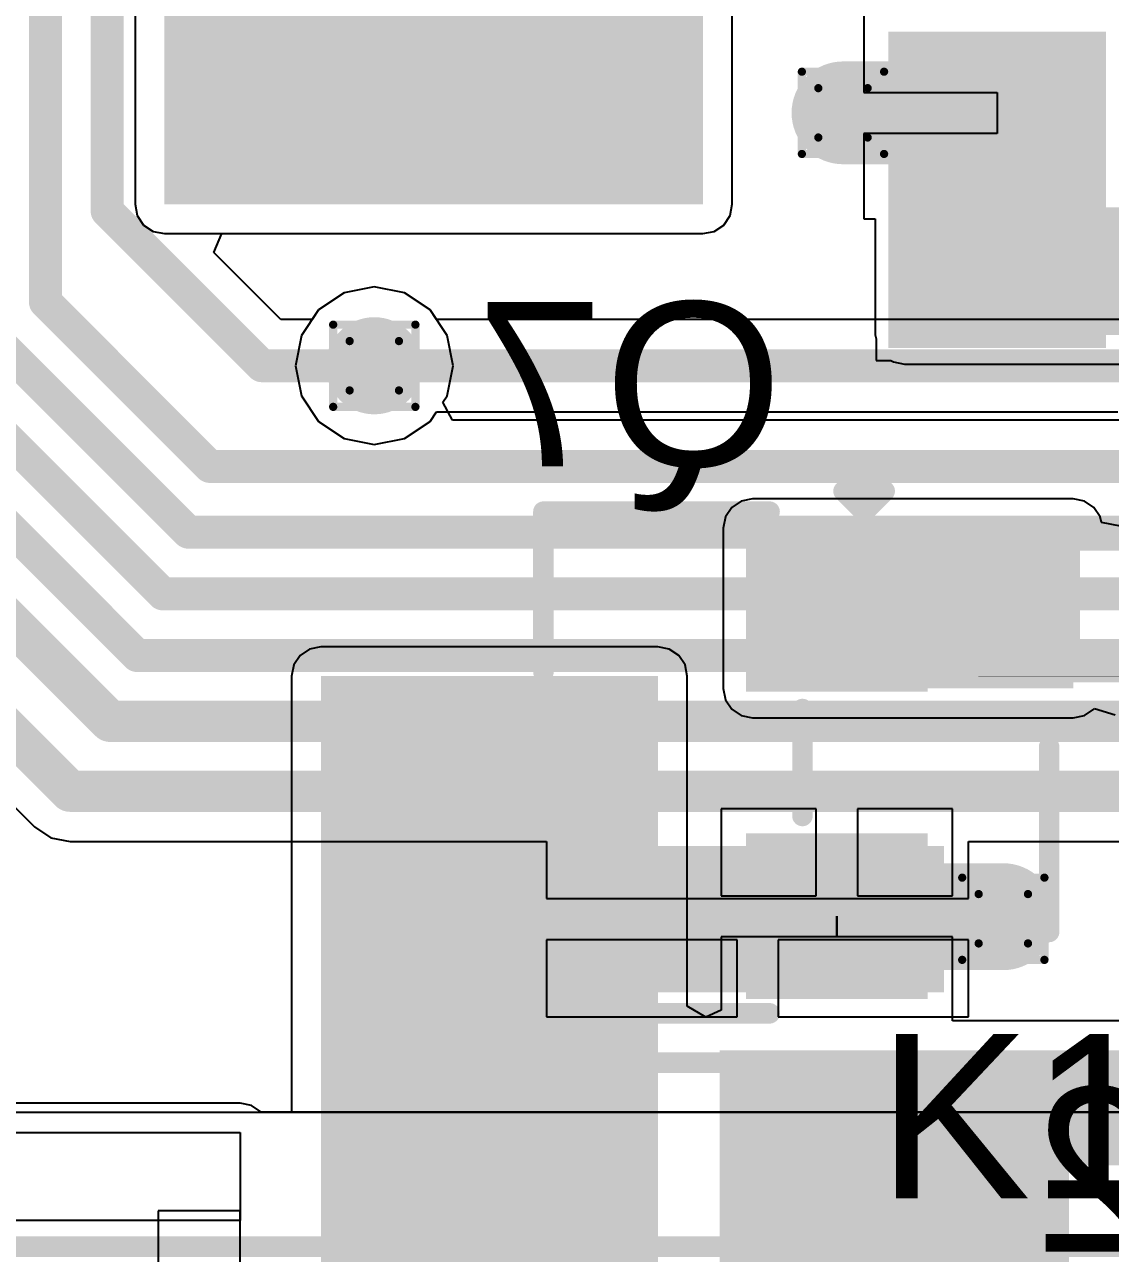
# Model space of a CAD drawing. Header units: inches. Extents: x -8 to 208, y -3 to 109.
# Drawn here: x 8.96 to 15.67, y 23.97 to 31.56 of the extents above; entities that cross this region are included whole.
import ezdxf

# ---------------------------------------------------------------- set-up
doc = ezdxf.new("R2010")
doc.units = ezdxf.units.IN
for name, color, linetype in [('BottomLayer', 5, 'Continuous'), ('BottomOverlay', 54, 'Continuous'), ('BottomPaste', 16, 'Continuous'), ('BottomSolder', 6, 'Continuous'), ('DrillDrawing', 1, 'Continuous'), ('KeepOutLayer', 6, 'Continuous'), ('MultiLayer', 9, 'Continuous'), ('TopLayer', 1, 'Continuous'), ('TopOverlay', 2, 'Continuous'), ('TopPaste', 8, 'Continuous'), ('TopSolder', 216, 'Continuous'), ('ViaHoleLayer', 16, 'Continuous')]:
    doc.layers.add(name, color=color, linetype=linetype)
doc.styles.add('Arial', font='', dxfattribs={"height": 0.2})
doc.styles.get('Arial').set_extended_font_data('Arial')

# ---------------------------------------------------------------- blocks, each defined once
blk = doc.blocks.new('XKNANO_113_9')
at = {"layer": 'KeepOutLayer'}
blk.add_hatch(color=6, dxfattribs=at).paths.add_polyline_path([(0.7119, 1.5949), (2.0835, 1.5949), (2.0835, 4.9223), (0.7119, 4.9223)])
at = {"layer": 'TopLayer'}
for points in [[(1.12, 7.31), (1.92, 7.31), (1.92, 6.17), (1.12, 6.17)], [(2.07, 7.31), (2.87, 7.31), (2.87, 6.17), (2.07, 6.17)], [(6.15, 6.31), (6.85, 6.31), (6.85, 4.21), (6.15, 4.21)]]:
    blk.add_hatch(color=1, dxfattribs=at).paths.add_polyline_path(points)
at = {"layer": 'TopPaste'}
for points in [[(1.12, 7.31), (1.92, 7.31), (1.92, 6.17), (1.12, 6.17)], [(2.07, 7.31), (2.87, 7.31), (2.87, 6.17), (2.07, 6.17)], [(6.15, 6.31), (6.85, 6.31), (6.85, 4.21), (6.15, 4.21)]]:
    blk.add_hatch(color=8, dxfattribs=at).paths.add_polyline_path(points)
at = {"layer": 'TopSolder'}
for points in [[(1.0184, 7.4116), (2.0216, 7.4116), (2.0216, 6.0684), (1.0184, 6.0684)], [(1.9684, 7.4116), (2.9716, 7.4116), (2.9716, 6.0684), (1.9684, 6.0684)], [(6.0484, 6.4116), (6.9516, 6.4116), (6.9516, 4.1084), (6.0484, 4.1084)]]:
    blk.add_hatch(color=216, dxfattribs=at).paths.add_polyline_path(points)
at = {"layer": 'TopOverlay'}
for points in [[(6.5786, 7.0612, 0.127, 0.127, 0), (5.4356, 7.0612, 0.127, 0.127, 0)], [(6.5786, 6.5532, 0.127, 0.127, 0), (6.5786, 7.0612, 0.127, 0.127, 0)]]:
    blk.add_lwpolyline(points, format="xyseb", dxfattribs=at)
for points in [[(5.4038, 7.0612, 0.0635, 0.0635, 1), (5.4673, 7.0612, 0.0635, 0.0635, 1)], [(6.5468, 7.0612, 0.0635, 0.0635, 1), (6.6104, 7.0612, 0.0635, 0.0635, 1)], [(6.5468, 7.0612, 0.0635, 0.0635, 1), (6.6104, 7.0612, 0.0635, 0.0635, 1)], [(6.5468, 6.5532, 0.0635, 0.0635, 1), (6.6104, 6.5532, 0.0635, 0.0635, 1)]]:
    blk.add_lwpolyline(points, format="xyseb", close=True, dxfattribs=at)
blk = doc.blocks.new('R___0402_B_29')
at = {"layer": 'BottomLayer'}
for points in [[(-0.2413, 0.3175), (-0.2413, -0.3175), (-0.6985, -0.3175), (-0.6985, 0.3175)], [(0.6985, 0.3175), (0.6985, -0.3175), (0.2413, -0.3175), (0.2413, 0.3175)]]:
    blk.add_hatch(color=5, dxfattribs=at).paths.add_polyline_path(points)
at = {"layer": 'BottomPaste'}
for points in [[(-0.2413, 0.3175), (-0.2413, -0.3175), (-0.6985, -0.3175), (-0.6985, 0.3175)], [(0.6985, 0.3175), (0.6985, -0.3175), (0.2413, -0.3175), (0.2413, 0.3175)]]:
    blk.add_hatch(color=16, dxfattribs=at).paths.add_polyline_path(points)
at = {"layer": 'BottomSolder'}
for points in [[(-0.1863, 0.3725), (-0.1863, -0.3725), (-0.7535, -0.3725), (-0.7535, 0.3725)], [(0.7535, 0.3725), (0.7535, -0.3725), (0.1863, -0.3725), (0.1863, 0.3725)]]:
    blk.add_hatch(color=6, dxfattribs=at).paths.add_polyline_path(points)
at = {"layer": 'BottomOverlay'}
for points in [[(-0.7874, 0.4064, 0.127, 0.127, 0), (-0.7874, -0.4064, 0.127, 0.127, 0)], [(0.7874, 0.4064, 0.127, 0.127, 0), (-0.7874, 0.4064, 0.127, 0.127, 0)], [(0.7874, 0.4064, 0.127, 0.127, 0), (0.7874, -0.4064, 0.127, 0.127, 0)], [(0.8128, 0.4318, 0.00323, 0.00323, 0), (-0.8128, 0.4318, 0.00323, 0.00323, 0)], [(0.7874, -0.4064, 0.127, 0.127, 0), (-0.7874, -0.4064, 0.127, 0.127, 0)]]:
    blk.add_lwpolyline(points, format="xyseb", dxfattribs=at)
for points in [[(-0.8191, 0.4064, 0.0635, 0.0635, 1), (-0.7556, 0.4064, 0.0635, 0.0635, 1)], [(-0.8191, 0.4064, 0.0635, 0.0635, 1), (-0.7556, 0.4064, 0.0635, 0.0635, 1)], [(0.7556, 0.4064, 0.0635, 0.0635, 1), (0.8191, 0.4064, 0.0635, 0.0635, 1)], [(0.7556, 0.4064, 0.0635, 0.0635, 1), (0.8191, 0.4064, 0.0635, 0.0635, 1)], [(-0.8136, 0.4318, 0.00161, 0.00161, 1), (-0.812, 0.4318, 0.00161, 0.00161, 1)], [(0.812, 0.4318, 0.00161, 0.00161, 1), (0.8136, 0.4318, 0.00161, 0.00161, 1)], [(-0.8191, -0.4064, 0.0635, 0.0635, 1), (-0.7556, -0.4064, 0.0635, 0.0635, 1)], [(-0.8191, -0.4064, 0.0635, 0.0635, 1), (-0.7556, -0.4064, 0.0635, 0.0635, 1)], [(0.7556, -0.4064, 0.0635, 0.0635, 1), (0.8191, -0.4064, 0.0635, 0.0635, 1)], [(0.7556, -0.4064, 0.0635, 0.0635, 1), (0.8191, -0.4064, 0.0635, 0.0635, 1)]]:
    blk.add_lwpolyline(points, format="xyseb", close=True, dxfattribs=at)
blk = doc.blocks.new('SOT_23_B_68')
at = {"layer": 'BottomLayer'}
for points in [[(-1.36, 1.46), (-0.54, 1.46), (-0.54, 0.54), (-1.36, 0.54)], [(0.54, 1.46), (1.36, 1.46), (1.36, 0.54), (0.54, 0.54)], [(-0.41, -0.54), (0.41, -0.54), (0.41, -1.46), (-0.41, -1.46)]]:
    blk.add_hatch(color=5, dxfattribs=at).paths.add_polyline_path(points)
at = {"layer": 'BottomPaste'}
for points in [[(-1.36, 1.46), (-0.54, 1.46), (-0.54, 0.54), (-1.36, 0.54)], [(0.54, 1.46), (1.36, 1.46), (1.36, 0.54), (0.54, 0.54)], [(-0.41, -0.54), (0.41, -0.54), (0.41, -1.46), (-0.41, -1.46)]]:
    blk.add_hatch(color=16, dxfattribs=at).paths.add_polyline_path(points)
at = {"layer": 'BottomSolder'}
for points in [[(-1.4616, 1.5616), (-0.4384, 1.5616), (-0.4384, 0.4384), (-1.4616, 0.4384)], [(0.4384, 1.5616), (1.4616, 1.5616), (1.4616, 0.4384), (0.4384, 0.4384)], [(-0.5116, -0.4384), (0.5116, -0.4384), (0.5116, -1.5616), (-0.5116, -1.5616)]]:
    blk.add_hatch(color=6, dxfattribs=at).paths.add_polyline_path(points)
at = {"layer": 'BottomOverlay'}
for points in [[(-1.5494, 1.1684, 0.127, 0.127, 0), (-1.6764, 1.2954, 0.127, 0.127, 0)], [(-1.6764, 1.0414, 0.127, 0.127, 0), (-1.6764, 1.2954, 0.127, 0.127, 0)], [(-1.6764, 1.0414, 0.127, 0.127, 0), (-1.5494, 1.1684, 0.127, 0.127, 0)], [(0.3302, 0.7874, 0.127, 0.127, 0), (-0.3302, 0.7874, 0.127, 0.127, 0)], [(-1.5494, -0.8128, 0.127, 0.127, 0), (-1.5494, 0.5842, 0.127, 0.127, 0)], [(1.5494, -0.8128, 0.127, 0.127, 0), (1.5494, 0.5842, 0.127, 0.127, 0)], [(-0.5588, -0.8128, 0.127, 0.127, 0), (-1.5494, -0.8128, 0.127, 0.127, 0)], [(1.5494, -0.8128, 0.127, 0.127, 0), (0.5588, -0.8128, 0.127, 0.127, 0)]]:
    blk.add_lwpolyline(points, format="xyseb", dxfattribs=at)
for points in [[(-1.7082, 1.2954, 0.0635, 0.0635, 1), (-1.6446, 1.2954, 0.0635, 0.0635, 1)], [(-1.7082, 1.2954, 0.0635, 0.0635, 1), (-1.6446, 1.2954, 0.0635, 0.0635, 1)], [(-1.5812, 1.1684, 0.0635, 0.0635, 1), (-1.5176, 1.1684, 0.0635, 0.0635, 1)], [(-1.5812, 1.1684, 0.0635, 0.0635, 1), (-1.5176, 1.1684, 0.0635, 0.0635, 1)], [(-1.7082, 1.0414, 0.0635, 0.0635, 1), (-1.6446, 1.0414, 0.0635, 0.0635, 1)], [(-1.7082, 1.0414, 0.0635, 0.0635, 1), (-1.6446, 1.0414, 0.0635, 0.0635, 1)], [(-0.3619, 0.7874, 0.0635, 0.0635, 1), (-0.2984, 0.7874, 0.0635, 0.0635, 1)], [(0.2984, 0.7874, 0.0635, 0.0635, 1), (0.3619, 0.7874, 0.0635, 0.0635, 1)], [(-1.5812, 0.5842, 0.0635, 0.0635, 1), (-1.5176, 0.5842, 0.0635, 0.0635, 1)], [(1.5176, 0.5842, 0.0635, 0.0635, 1), (1.5812, 0.5842, 0.0635, 0.0635, 1)], [(-1.5812, -0.8128, 0.0635, 0.0635, 1), (-1.5176, -0.8128, 0.0635, 0.0635, 1)], [(-1.5812, -0.8128, 0.0635, 0.0635, 1), (-1.5176, -0.8128, 0.0635, 0.0635, 1)], [(-0.5905, -0.8128, 0.0635, 0.0635, 1), (-0.5271, -0.8128, 0.0635, 0.0635, 1)], [(0.5271, -0.8128, 0.0635, 0.0635, 1), (0.5905, -0.8128, 0.0635, 0.0635, 1)], [(1.5176, -0.8128, 0.0635, 0.0635, 1), (1.5812, -0.8128, 0.0635, 0.0635, 1)], [(1.5176, -0.8128, 0.0635, 0.0635, 1), (1.5812, -0.8128, 0.0635, 0.0635, 1)]]:
    blk.add_lwpolyline(points, format="xyseb", close=True, dxfattribs=at)
blk = doc.blocks.new('J102K1CS33VDC_20_83')
at = {"layer": 'TopOverlay'}
blk.add_lwpolyline([(-1.42, 1.48, 0.127, 0.127, 0), (14.12, 1.48, 0.127, 0.127, 0)], format="xyseb", dxfattribs=at)
blk = doc.blocks.new('SOD_323_B_101')
at = {"layer": 'BottomLayer'}
for points in [[(-0.75, -0.45), (-1.55, -0.45), (-1.55, 0.45), (-0.75, 0.45)], [(1.55, -0.45), (0.75, -0.45), (0.75, 0.45), (1.55, 0.45)]]:
    blk.add_hatch(color=5, dxfattribs=at).paths.add_polyline_path(points)
at = {"layer": 'BottomOverlay'}
for points in [[(-2.0067, 0.4826), (-0.9145, 0.4826), (-0.9145, 0.7874), (-2.0067, 0.7874)], [(-2.0067, -0.508), (-1.5749, -0.508), (-1.5749, 0.508), (-2.0067, 0.508)], [(-2.0067, -0.7874), (-0.9145, -0.7874), (-0.9145, -0.4826), (-2.0067, -0.4826)]]:
    blk.add_hatch(color=54, dxfattribs=at).paths.add_polyline_path(points)
at = {"layer": 'BottomPaste'}
for points in [[(-0.75, -0.45), (-1.55, -0.45), (-1.55, 0.45), (-0.75, 0.45)], [(1.55, -0.45), (0.75, -0.45), (0.75, 0.45), (1.55, 0.45)]]:
    blk.add_hatch(color=16, dxfattribs=at).paths.add_polyline_path(points)
at = {"layer": 'BottomSolder'}
for points in [[(-0.695, -0.505), (-1.605, -0.505), (-1.605, 0.505), (-0.695, 0.505)], [(1.605, -0.505), (0.695, -0.505), (0.695, 0.505), (1.605, 0.505)]]:
    blk.add_hatch(color=6, dxfattribs=at).paths.add_polyline_path(points)
at = {"layer": 'BottomOverlay'}
for points in [[(0.9398, 0.7366, 0.127, 0.127, 0), (-0.9144, 0.7366, 0.127, 0.127, 0)], [(0.9398, 0.7366, 0.127, 0.127, 0), (0.9398, 0.5588, 0.127, 0.127, 0)], [(0.9398, -0.5588, 0.127, 0.127, 0), (0.9398, -0.7366, 0.127, 0.127, 0)], [(0.9398, -0.7366, 0.127, 0.127, 0), (-0.9144, -0.7366, 0.127, 0.127, 0)]]:
    blk.add_lwpolyline(points, format="xyseb", dxfattribs=at)
for points in [[(-0.9461, 0.7366, 0.0635, 0.0635, 1), (-0.8827, 0.7366, 0.0635, 0.0635, 1)], [(0.908, 0.7366, 0.0635, 0.0635, 1), (0.9715, 0.7366, 0.0635, 0.0635, 1)], [(0.908, 0.7366, 0.0635, 0.0635, 1), (0.9715, 0.7366, 0.0635, 0.0635, 1)], [(0.908, 0.5588, 0.0635, 0.0635, 1), (0.9715, 0.5588, 0.0635, 0.0635, 1)], [(0.908, -0.5588, 0.0635, 0.0635, 1), (0.9715, -0.5588, 0.0635, 0.0635, 1)], [(-0.9461, -0.7366, 0.0635, 0.0635, 1), (-0.8827, -0.7366, 0.0635, 0.0635, 1)], [(0.908, -0.7366, 0.0635, 0.0635, 1), (0.9715, -0.7366, 0.0635, 0.0635, 1)], [(0.908, -0.7366, 0.0635, 0.0635, 1), (0.9715, -0.7366, 0.0635, 0.0635, 1)]]:
    blk.add_lwpolyline(points, format="xyseb", close=True, dxfattribs=at)

msp = doc.modelspace()

# ---------------------------------------------------------------- hatches: boundary and pattern name
at = {"layer": 'BottomLayer'}
h = msp.add_hatch(color=5, dxfattribs=at)
edge = h.paths.add_edge_path()
edge.add_arc((14.0208, 31.0134), 0.3, 0, 360)
h = msp.add_hatch(color=5, dxfattribs=at)
edge = h.paths.add_edge_path()
edge.add_arc((11.1252, 29.451), 0.3, 0, 360)
for points in [[(13.462, 27.4574), (15.4432, 27.4574), (15.4432, 28.448), (13.462, 28.448)], [(12.8778, 21.5646), (12.8778, 27.5336), (10.795, 27.5336), (10.795, 21.5646)], [(31.1658, 24.511), (31.1658, 25.2222), (13.2588, 25.2222), (13.2588, 24.511)], [(15.4178, 21.5646), (15.4178, 25.1206), (13.2588, 25.1206), (13.2588, 21.5646)]]:
    msp.add_hatch(color=5, dxfattribs=at).paths.add_polyline_path(points)
h = msp.add_hatch(color=5, dxfattribs=at)
edge = h.paths.add_edge_path()
edge.add_arc((15.0114, 26.035), 0.3, 0, 360)
at = {"layer": 'TopLayer'}
h = msp.add_hatch(color=1, dxfattribs=at)
edge = h.paths.add_edge_path()
edge.add_arc((14.0208, 31.0134), 0.3, 0, 360)
msp.add_hatch(color=1, dxfattribs=at).paths.add_polyline_path([(14.4018, 29.6418), (16.7386, 29.6418), (16.7386, 30.4292), (14.4018, 30.4292)])
h = msp.add_hatch(color=1, dxfattribs=at)
edge = h.paths.add_edge_path()
edge.add_arc((11.1252, 29.451), 0.3, 0, 360)
h = msp.add_hatch(color=1, dxfattribs=at)
edge = h.paths.add_edge_path()
edge.add_arc((15.0114, 26.035), 0.3, 0, 360)
at = {"layer": 'ViaHoleLayer'}
h = msp.add_hatch(color=16, dxfattribs=at)
edge = h.paths.add_edge_path()
edge.add_arc((14.0208, 31.0134), 0.15, 0, 360)
h = msp.add_hatch(color=16, dxfattribs=at)
edge = h.paths.add_edge_path()
edge.add_arc((11.1252, 29.451), 0.15, 0, 360)
h = msp.add_hatch(color=16, dxfattribs=at)
edge = h.paths.add_edge_path()
edge.add_arc((15.0114, 26.035), 0.15, 0, 360)

# ---------------------------------------------------------------- linework, layer by layer
at = {"layer": 'BottomLayer'}
for p, q in [((9.6468, 31.8203), (9.6468, 30.4487)), ((13.3368, 30.4487), (13.3368, 31.8203)), ((9.6468, 30.4487), (9.6606, 30.3793)), ((13.323, 30.3793), (13.3368, 30.4487)), ((9.6606, 30.3793), (9.6999, 30.3205)), ((13.2837, 30.3205), (13.323, 30.3793)), ((9.6999, 30.3205), (9.7587, 30.2812)), ((13.2248, 30.2812), (13.2837, 30.3205)), ((9.7587, 30.2812), (9.8281, 30.2674)), ((9.8281, 30.2674), (13.1555, 30.2674)), ((13.1555, 30.2674), (13.2248, 30.2812)), ((11.1252, 29.9382), (10.9388, 29.9011)), ((11.3116, 29.9011), (11.1252, 29.9382)), ((10.9388, 29.9011), (10.7807, 29.7955)), ((11.4697, 29.7955), (11.3116, 29.9011)), ((10.7807, 29.7955), (10.6751, 29.6374)), ((11.5095, 29.7359), (11.4697, 29.7955)), ((15.8372, 29.7359), (11.5095, 29.7359)), ((10.6751, 29.6374), (10.638, 29.451)), ((10.638, 29.451), (10.6751, 29.2646)), ((10.6751, 29.2646), (10.7807, 29.1065)), ((11.4697, 29.1065), (11.5095, 29.1661)), ((11.5095, 29.1661), (15.7192, 29.1661)), ((10.7807, 29.1065), (10.9388, 29.0009)), ((11.3116, 29.0009), (11.4697, 29.1065)), ((10.9388, 29.0009), (11.1252, 28.9639)), ((11.1252, 28.9639), (11.3116, 29.0009)), ((13.462, 28.6293), (13.3926, 28.6155)), ((15.4432, 28.6293), (13.462, 28.6293)), ((15.5126, 28.6155), (15.4432, 28.6293)), ((13.3338, 28.5762), (13.2945, 28.5174)), ((13.3926, 28.6155), (13.3338, 28.5762)), ((15.5714, 28.5762), (15.5126, 28.6155)), ((15.6107, 28.5174), (15.5714, 28.5762)), ((13.2945, 28.5174), (13.2807, 28.448)), ((15.6175, 28.483), (15.6107, 28.5174)), ((15.7353, 28.4607), (15.6175, 28.483)), ((13.2807, 28.448), (13.2807, 27.4574)), ((10.795, 27.7149), (10.7256, 27.7011)), ((12.8778, 27.7149), (10.795, 27.7149)), ((12.9472, 27.7011), (12.8778, 27.7149)), ((10.6668, 27.6618), (10.6275, 27.603)), ((10.7256, 27.7011), (10.6668, 27.6618)), ((13.006, 27.6618), (12.9472, 27.7011)), ((13.0453, 27.603), (13.006, 27.6618)), ((10.6275, 27.603), (10.6137, 27.5336)), ((13.0591, 27.5336), (13.0453, 27.603)), ((10.6137, 27.5336), (10.6137, 24.8412)), ((13.0591, 25.494), (13.0591, 27.5336)), ((13.2807, 27.4574), (13.2945, 27.388)), ((13.2945, 27.388), (13.3338, 27.3292)), ((13.3338, 27.3292), (13.3926, 27.2899)), ((15.5126, 27.2899), (15.5714, 27.3292)), ((15.5714, 27.3292), (15.5744, 27.3338)), ((15.5744, 27.3338), (15.7014, 27.2953)), ((13.3926, 27.2899), (13.462, 27.2761)), ((13.462, 27.2761), (15.4432, 27.2761)), ((15.4432, 27.2761), (15.5126, 27.2899)), ((13.856, 26.7142), (13.269, 26.7142)), ((13.269, 26.7142), (13.269, 26.1772)), ((13.856, 26.1772), (13.856, 26.7142)), ((14.697, 26.7142), (14.11, 26.7142)), ((14.11, 26.7142), (14.11, 26.1772)), ((14.697, 26.1772), (14.697, 26.7142)), ((13.269, 26.1772), (13.856, 26.1772)), ((14.11, 26.1772), (14.697, 26.1772)), ((13.983, 25.9232), (13.983, 26.0502)), ((13.983, 26.0502), (13.983, 26.0502)), ((13.983, 26.0502), (13.983, 25.9232)), ((13.983, 25.9232), (13.269, 25.9232)), ((13.269, 25.9232), (13.269, 25.4713)), ((14.697, 25.9232), (13.983, 25.9232)), ((14.697, 25.4035), (14.697, 25.9232)), ((13.1743, 25.4261), (13.0591, 25.494)), ((13.269, 25.4713), (13.1743, 25.4261)), ((19.3281, 25.4035), (14.697, 25.4035)), ((0, 24.8412), (16.7894, 24.8412)), ((10.297, 24.8955), (1.1426, 24.8955)), ((10.3664, 24.8817), (10.297, 24.8955)), ((10.4252, 24.8424), (10.3664, 24.8817)), ((10.426, 24.8412), (10.4252, 24.8424)), ((10.6137, 24.8412), (10.426, 24.8412))]:
    msp.add_line(p, q, dxfattribs=at)
for points in [[(11.1252, 29.451, 0.2032, 0.2032, 0), (15.8372, 29.451, 0.2032, 0.2032, 0)], [(14.1224, 28.0162, 0.381, 0.381, 0), (14.1808, 27.9578, 0.381, 0.381, 0)], [(14.1808, 27.9578, 0.381, 0.381, 0), (15.2197, 27.9578, 0.381, 0.381, 0)], [(15.2197, 27.9578, 0.381, 0.381, 0), (15.2273, 27.9654, 0.381, 0.381, 0)], [(13.983, 26.0502, 0.635, 0.635, 0), (13.9932, 26.0604, 0.635, 0.635, 0)], [(13.9932, 26.0604, 0.635, 0.635, 0), (15.0114, 26.0604, 0.635, 0.635, 0)], [(14.1618, 24.4094, 0.381, 0.381, 0), (14.351, 24.2202, 0.381, 0.381, 0)], [(14.351, 22.5298, 0.381, 0.381, 0), (14.351, 24.2202, 0.381, 0.381, 0)]]:
    msp.add_lwpolyline(points, format="xyseb", dxfattribs=at)
for points in [[(11.0744, 29.451, 0.1016, 0.1016, 1), (11.176, 29.451, 0.1016, 0.1016, 1)], [(14.0272, 28.0162, 0.1905, 0.1905, 1), (14.2177, 28.0162, 0.1905, 0.1905, 1)], [(14.0855, 27.9578, 0.1905, 0.1905, 1), (14.276, 27.9578, 0.1905, 0.1905, 1)], [(14.0855, 27.9578, 0.1905, 0.1905, 1), (14.276, 27.9578, 0.1905, 0.1905, 1)], [(15.1245, 27.9578, 0.1905, 0.1905, 1), (15.315, 27.9578, 0.1905, 0.1905, 1)], [(15.1245, 27.9578, 0.1905, 0.1905, 1), (15.315, 27.9578, 0.1905, 0.1905, 1)], [(15.132, 27.9654, 0.1905, 0.1905, 1), (15.3225, 27.9654, 0.1905, 0.1905, 1)], [(13.8242, 26.0502, 0.3175, 0.3175, 1), (14.1417, 26.0502, 0.3175, 0.3175, 1)], [(13.8345, 26.0604, 0.3175, 0.3175, 1), (14.152, 26.0604, 0.3175, 0.3175, 1)], [(13.8345, 26.0604, 0.3175, 0.3175, 1), (14.152, 26.0604, 0.3175, 0.3175, 1)], [(14.8527, 26.0604, 0.3175, 0.3175, 1), (15.1701, 26.0604, 0.3175, 0.3175, 1)], [(14.0666, 24.4094, 0.1905, 0.1905, 1), (14.2571, 24.4094, 0.1905, 0.1905, 1)], [(14.2558, 24.2202, 0.1905, 0.1905, 1), (14.4462, 24.2202, 0.1905, 0.1905, 1)], [(14.2558, 24.2202, 0.1905, 0.1905, 1), (14.4462, 24.2202, 0.1905, 0.1905, 1)]]:
    msp.add_lwpolyline(points, format="xyseb", close=True, dxfattribs=at)
at = {"layer": 'DrillDrawing'}
for points in [[(13.7668, 31.2674, 0.0508, 0.0508, 0), (14.2748, 31.2674, 0.0508, 0.0508, 0)], [(13.7668, 30.7594, 0.0508, 0.0508, 0), (13.7668, 31.2674, 0.0508, 0.0508, 0)], [(14.2748, 30.7594, 0.0508, 0.0508, 0), (14.2748, 31.2674, 0.0508, 0.0508, 0)], [(13.8684, 31.1658, 0.0508, 0.0508, 0), (14.1732, 31.1658, 0.0508, 0.0508, 0)], [(13.8684, 30.861, 0.0508, 0.0508, 0), (13.8684, 31.1658, 0.0508, 0.0508, 0)], [(14.1732, 30.861, 0.0508, 0.0508, 0), (14.1732, 31.1658, 0.0508, 0.0508, 0)], [(13.8684, 30.861, 0.0508, 0.0508, 0), (14.1732, 30.861, 0.0508, 0.0508, 0)], [(13.7668, 30.7594, 0.0508, 0.0508, 0), (14.2748, 30.7594, 0.0508, 0.0508, 0)], [(10.8712, 29.705, 0.0508, 0.0508, 0), (11.3792, 29.705, 0.0508, 0.0508, 0)], [(10.8712, 29.197, 0.0508, 0.0508, 0), (10.8712, 29.705, 0.0508, 0.0508, 0)], [(11.3792, 29.197, 0.0508, 0.0508, 0), (11.3792, 29.705, 0.0508, 0.0508, 0)], [(10.9728, 29.6034, 0.0508, 0.0508, 0), (11.2776, 29.6034, 0.0508, 0.0508, 0)], [(10.9728, 29.2986, 0.0508, 0.0508, 0), (10.9728, 29.6034, 0.0508, 0.0508, 0)], [(11.2776, 29.2986, 0.0508, 0.0508, 0), (11.2776, 29.6034, 0.0508, 0.0508, 0)], [(10.9728, 29.2986, 0.0508, 0.0508, 0), (11.2776, 29.2986, 0.0508, 0.0508, 0)], [(10.8712, 29.197, 0.0508, 0.0508, 0), (11.3792, 29.197, 0.0508, 0.0508, 0)], [(14.7574, 26.289, 0.0508, 0.0508, 0), (15.2654, 26.289, 0.0508, 0.0508, 0)], [(14.7574, 25.781, 0.0508, 0.0508, 0), (14.7574, 26.289, 0.0508, 0.0508, 0)], [(15.2654, 25.781, 0.0508, 0.0508, 0), (15.2654, 26.289, 0.0508, 0.0508, 0)], [(14.859, 26.1874, 0.0508, 0.0508, 0), (15.1638, 26.1874, 0.0508, 0.0508, 0)], [(14.859, 25.8826, 0.0508, 0.0508, 0), (14.859, 26.1874, 0.0508, 0.0508, 0)], [(15.1638, 25.8826, 0.0508, 0.0508, 0), (15.1638, 26.1874, 0.0508, 0.0508, 0)], [(14.859, 25.8826, 0.0508, 0.0508, 0), (15.1638, 25.8826, 0.0508, 0.0508, 0)], [(14.7574, 25.781, 0.0508, 0.0508, 0), (15.2654, 25.781, 0.0508, 0.0508, 0)]]:
    msp.add_lwpolyline(points, format="xyseb", dxfattribs=at)
for points in [[(13.7541, 31.2674, 0.0254, 0.0254, 1), (13.7795, 31.2674, 0.0254, 0.0254, 1)], [(13.7541, 31.2674, 0.0254, 0.0254, 1), (13.7795, 31.2674, 0.0254, 0.0254, 1)], [(14.2621, 31.2674, 0.0254, 0.0254, 1), (14.2875, 31.2674, 0.0254, 0.0254, 1)], [(14.2621, 31.2674, 0.0254, 0.0254, 1), (14.2875, 31.2674, 0.0254, 0.0254, 1)], [(13.8557, 31.1658, 0.0254, 0.0254, 1), (13.8811, 31.1658, 0.0254, 0.0254, 1)], [(13.8557, 31.1658, 0.0254, 0.0254, 1), (13.8811, 31.1658, 0.0254, 0.0254, 1)], [(14.1605, 31.1658, 0.0254, 0.0254, 1), (14.1859, 31.1658, 0.0254, 0.0254, 1)], [(14.1605, 31.1658, 0.0254, 0.0254, 1), (14.1859, 31.1658, 0.0254, 0.0254, 1)], [(13.8557, 30.861, 0.0254, 0.0254, 1), (13.8811, 30.861, 0.0254, 0.0254, 1)], [(13.8557, 30.861, 0.0254, 0.0254, 1), (13.8811, 30.861, 0.0254, 0.0254, 1)], [(14.1605, 30.861, 0.0254, 0.0254, 1), (14.1859, 30.861, 0.0254, 0.0254, 1)], [(14.1605, 30.861, 0.0254, 0.0254, 1), (14.1859, 30.861, 0.0254, 0.0254, 1)], [(13.7541, 30.7594, 0.0254, 0.0254, 1), (13.7795, 30.7594, 0.0254, 0.0254, 1)], [(13.7541, 30.7594, 0.0254, 0.0254, 1), (13.7795, 30.7594, 0.0254, 0.0254, 1)], [(14.2621, 30.7594, 0.0254, 0.0254, 1), (14.2875, 30.7594, 0.0254, 0.0254, 1)], [(14.2621, 30.7594, 0.0254, 0.0254, 1), (14.2875, 30.7594, 0.0254, 0.0254, 1)], [(10.8585, 29.705, 0.0254, 0.0254, 1), (10.8839, 29.705, 0.0254, 0.0254, 1)], [(10.8585, 29.705, 0.0254, 0.0254, 1), (10.8839, 29.705, 0.0254, 0.0254, 1)], [(11.3665, 29.705, 0.0254, 0.0254, 1), (11.3919, 29.705, 0.0254, 0.0254, 1)], [(11.3665, 29.705, 0.0254, 0.0254, 1), (11.3919, 29.705, 0.0254, 0.0254, 1)], [(10.9601, 29.6034, 0.0254, 0.0254, 1), (10.9855, 29.6034, 0.0254, 0.0254, 1)], [(10.9601, 29.6034, 0.0254, 0.0254, 1), (10.9855, 29.6034, 0.0254, 0.0254, 1)], [(11.2649, 29.6034, 0.0254, 0.0254, 1), (11.2903, 29.6034, 0.0254, 0.0254, 1)], [(11.2649, 29.6034, 0.0254, 0.0254, 1), (11.2903, 29.6034, 0.0254, 0.0254, 1)], [(10.9601, 29.2986, 0.0254, 0.0254, 1), (10.9855, 29.2986, 0.0254, 0.0254, 1)], [(10.9601, 29.2986, 0.0254, 0.0254, 1), (10.9855, 29.2986, 0.0254, 0.0254, 1)], [(11.2649, 29.2986, 0.0254, 0.0254, 1), (11.2903, 29.2986, 0.0254, 0.0254, 1)], [(11.2649, 29.2986, 0.0254, 0.0254, 1), (11.2903, 29.2986, 0.0254, 0.0254, 1)], [(10.8585, 29.197, 0.0254, 0.0254, 1), (10.8839, 29.197, 0.0254, 0.0254, 1)], [(10.8585, 29.197, 0.0254, 0.0254, 1), (10.8839, 29.197, 0.0254, 0.0254, 1)], [(11.3665, 29.197, 0.0254, 0.0254, 1), (11.3919, 29.197, 0.0254, 0.0254, 1)], [(11.3665, 29.197, 0.0254, 0.0254, 1), (11.3919, 29.197, 0.0254, 0.0254, 1)], [(14.7447, 26.289, 0.0254, 0.0254, 1), (14.7701, 26.289, 0.0254, 0.0254, 1)], [(14.7447, 26.289, 0.0254, 0.0254, 1), (14.7701, 26.289, 0.0254, 0.0254, 1)], [(15.2527, 26.289, 0.0254, 0.0254, 1), (15.2781, 26.289, 0.0254, 0.0254, 1)], [(15.2527, 26.289, 0.0254, 0.0254, 1), (15.2781, 26.289, 0.0254, 0.0254, 1)], [(14.8463, 26.1874, 0.0254, 0.0254, 1), (14.8717, 26.1874, 0.0254, 0.0254, 1)], [(14.8463, 26.1874, 0.0254, 0.0254, 1), (14.8717, 26.1874, 0.0254, 0.0254, 1)], [(15.1511, 26.1874, 0.0254, 0.0254, 1), (15.1765, 26.1874, 0.0254, 0.0254, 1)], [(15.1511, 26.1874, 0.0254, 0.0254, 1), (15.1765, 26.1874, 0.0254, 0.0254, 1)], [(14.8463, 25.8826, 0.0254, 0.0254, 1), (14.8717, 25.8826, 0.0254, 0.0254, 1)], [(14.8463, 25.8826, 0.0254, 0.0254, 1), (14.8717, 25.8826, 0.0254, 0.0254, 1)], [(15.1511, 25.8826, 0.0254, 0.0254, 1), (15.1765, 25.8826, 0.0254, 0.0254, 1)], [(15.1511, 25.8826, 0.0254, 0.0254, 1), (15.1765, 25.8826, 0.0254, 0.0254, 1)], [(14.7447, 25.781, 0.0254, 0.0254, 1), (14.7701, 25.781, 0.0254, 0.0254, 1)], [(14.7447, 25.781, 0.0254, 0.0254, 1), (14.7701, 25.781, 0.0254, 0.0254, 1)], [(15.2527, 25.781, 0.0254, 0.0254, 1), (15.2781, 25.781, 0.0254, 0.0254, 1)], [(15.2527, 25.781, 0.0254, 0.0254, 1), (15.2781, 25.781, 0.0254, 0.0254, 1)]]:
    msp.add_lwpolyline(points, format="xyseb", close=True, dxfattribs=at)
at = {"layer": 'MultiLayer'}
for p, q in [((0.6858, 24.7142), (10.297, 24.7142)), ((10.297, 24.7142), (10.297, 24.1702)), ((10.297, 24.2316), (9.789, 24.2316)), ((9.789, 24.2316), (9.789, 21.209)), ((10.297, 21.4723), (10.297, 24.2316)), ((10.297, 24.1702), (0.6858, 24.1702))]:
    msp.add_line(p, q, dxfattribs=at)
at = {"layer": 'TopLayer'}
for p, q in [((13.3368, 30.4487), (13.3368, 31.8203)), ((14.1492, 31.6662), (14.1492, 31.1392)), ((14.1492, 31.1392), (14.9732, 31.1392)), ((14.9732, 31.1392), (14.9732, 30.8852)), ((14.9732, 30.8852), (14.1492, 30.8852)), ((14.1492, 30.8852), (14.1492, 30.3582)), ((13.323, 30.3793), (13.3368, 30.4487)), ((13.2837, 30.3205), (13.323, 30.3793)), ((13.2248, 30.2812), (13.2837, 30.3205)), ((14.1492, 30.3582), (14.2205, 30.3582)), ((14.2205, 30.3582), (14.2205, 29.6418)), ((10.1344, 30.15), (10.183, 30.2674)), ((10.183, 30.2674), (13.1555, 30.2674)), ((13.1555, 30.2674), (13.2248, 30.2812)), ((10.5486, 29.7359), (10.1344, 30.15)), ((11.1252, 29.9382), (10.9388, 29.9011)), ((11.3116, 29.9011), (11.1252, 29.9382)), ((10.9388, 29.9011), (10.7807, 29.7955)), ((11.4697, 29.7955), (11.3116, 29.9011)), ((10.7807, 29.7955), (10.7409, 29.7359)), ((11.5753, 29.6374), (11.4697, 29.7955)), ((10.7409, 29.7359), (10.5486, 29.7359)), ((11.6124, 29.451), (11.5753, 29.6374)), ((14.2205, 29.6418), (14.2254, 29.6172)), ((14.2254, 29.6172), (14.2254, 29.4844)), ((6.1303, 29.4983), (9.0258, 26.6027)), ((14.2254, 29.4844), (14.3173, 29.4844)), ((14.3173, 29.4844), (14.3324, 29.4743)), ((14.3324, 29.4743), (14.4018, 29.4605)), ((14.4018, 29.4605), (16.7386, 29.4605)), ((11.5753, 29.2646), (11.6124, 29.451)), ((11.5494, 29.2259), (11.5753, 29.2646)), ((11.6093, 29.1139), (11.5494, 29.2259)), ((16.7385, 29.1139), (11.6093, 29.1139)), ((9.0258, 26.6027), (9.1267, 26.5353)), ((9.1267, 26.5353), (9.2456, 26.5116)), ((9.2456, 26.5116), (12.1892, 26.5116)), ((12.1892, 26.5116), (12.1892, 26.1592)), ((14.7972, 26.1592), (14.7972, 26.5116)), ((14.7972, 26.5116), (17.6841, 26.5116)), ((12.1892, 26.1592), (13.4932, 26.1592)), ((13.4932, 26.1592), (14.7972, 26.1592)), ((13.3662, 25.9052), (12.1892, 25.9052)), ((12.1892, 25.9052), (12.1892, 25.4282)), ((13.3662, 25.4282), (13.3662, 25.9052)), ((14.7972, 25.9052), (13.6202, 25.9052)), ((13.6202, 25.9052), (13.6202, 25.4282)), ((14.7972, 25.4282), (14.7972, 25.9052)), ((12.1892, 25.4282), (13.3662, 25.4282)), ((13.6202, 25.4282), (14.7972, 25.4282)), ((0, 24.8412), (16.7894, 24.8412)), ((10.297, 24.8955), (1.1426, 24.8955)), ((10.3664, 24.8817), (10.297, 24.8955)), ((10.4252, 24.8424), (10.3664, 24.8817)), ((10.426, 24.8412), (10.4252, 24.8424)), ((16.7894, 24.8412), (10.426, 24.8412))]:
    msp.add_line(p, q, dxfattribs=at)
for points in [[(9.0932, 29.845, 0.2032, 0.2032, 0), (9.0932, 45.3444, 0.2032, 0.2032, 0)], [(9.4742, 30.4074, 0.2032, 0.2032, 0), (9.4742, 37.7952, 0.2032, 0.2032, 0)], [(14.0208, 31.0134, 0.635, 0.635, 0), (14.972, 31.0134, 0.635, 0.635, 0)], [(14.972, 31.0134, 0.635, 0.635, 0), (14.9732, 31.0122, 0.635, 0.635, 0)], [(9.4742, 30.4074, 0.2032, 0.2032, 0), (10.4306, 29.451, 0.2032, 0.2032, 0)], [(9.0932, 29.845, 0.2032, 0.2032, 0), (10.1092, 28.829, 0.2032, 0.2032, 0)], [(6.35, 29.718, 0.254, 0.254, 0), (9.2456, 26.8224, 0.254, 0.254, 0)], [(8.7122, 29.6872, 0.2032, 0.2032, 0), (9.9768, 28.4226, 0.2032, 0.2032, 0)], [(8.3312, 29.5294, 0.2032, 0.2032, 0), (9.819, 28.0416, 0.2032, 0.2032, 0)], [(7.3406, 29.4064, 0.254, 0.254, 0), (9.4928, 27.2542, 0.254, 0.254, 0)], [(10.4306, 29.451, 0.2032, 0.2032, 0), (11.1252, 29.451, 0.2032, 0.2032, 0)], [(7.9502, 29.3716, 0.2032, 0.2032, 0), (9.6612, 27.6606, 0.2032, 0.2032, 0)], [(10.1092, 28.829, 0.2032, 0.2032, 0), (16.9418, 28.829, 0.2032, 0.2032, 0)], [(9.9768, 28.4226, 0.2032, 0.2032, 0), (17.5514, 28.4226, 0.2032, 0.2032, 0)], [(9.819, 28.0416, 0.2032, 0.2032, 0), (17.7546, 28.0416, 0.2032, 0.2032, 0)], [(9.6612, 27.6606, 0.2032, 0.2032, 0), (17.9578, 27.6606, 0.2032, 0.2032, 0)], [(9.4928, 27.2542, 0.254, 0.254, 0), (28.9052, 27.2542, 0.254, 0.254, 0)], [(9.2456, 26.8224, 0.254, 0.254, 0), (28.6004, 26.8224, 0.254, 0.254, 0)], [(13.8938, 26.035, 0.635, 0.635, 0), (15.0114, 26.035, 0.635, 0.635, 0)]]:
    msp.add_lwpolyline(points, format="xyseb", dxfattribs=at)
for points in [[(13.862, 31.0134, 0.3175, 0.3175, 1), (14.1796, 31.0134, 0.3175, 0.3175, 1)], [(14.8133, 31.0134, 0.3175, 0.3175, 1), (15.1308, 31.0134, 0.3175, 0.3175, 1)], [(14.8133, 31.0134, 0.3175, 0.3175, 1), (15.1308, 31.0134, 0.3175, 0.3175, 1)], [(14.8145, 31.0122, 0.3175, 0.3175, 1), (15.132, 31.0122, 0.3175, 0.3175, 1)], [(9.4234, 30.4074, 0.1016, 0.1016, 1), (9.525, 30.4074, 0.1016, 0.1016, 1)], [(9.4234, 30.4074, 0.1016, 0.1016, 1), (9.525, 30.4074, 0.1016, 0.1016, 1)], [(9.0424, 29.845, 0.1016, 0.1016, 1), (9.144, 29.845, 0.1016, 0.1016, 1)], [(9.0424, 29.845, 0.1016, 0.1016, 1), (9.144, 29.845, 0.1016, 0.1016, 1)], [(10.3798, 29.451, 0.1016, 0.1016, 1), (10.4814, 29.451, 0.1016, 0.1016, 1)], [(10.3798, 29.451, 0.1016, 0.1016, 1), (10.4814, 29.451, 0.1016, 0.1016, 1)], [(11.0744, 29.451, 0.1016, 0.1016, 1), (11.176, 29.451, 0.1016, 0.1016, 1)], [(10.0584, 28.829, 0.1016, 0.1016, 1), (10.16, 28.829, 0.1016, 0.1016, 1)], [(10.0584, 28.829, 0.1016, 0.1016, 1), (10.16, 28.829, 0.1016, 0.1016, 1)], [(9.926, 28.4226, 0.1016, 0.1016, 1), (10.0276, 28.4226, 0.1016, 0.1016, 1)], [(9.926, 28.4226, 0.1016, 0.1016, 1), (10.0276, 28.4226, 0.1016, 0.1016, 1)], [(9.7682, 28.0416, 0.1016, 0.1016, 1), (9.8698, 28.0416, 0.1016, 0.1016, 1)], [(9.7682, 28.0416, 0.1016, 0.1016, 1), (9.8698, 28.0416, 0.1016, 0.1016, 1)], [(9.6104, 27.6606, 0.1016, 0.1016, 1), (9.712, 27.6606, 0.1016, 0.1016, 1)], [(9.6104, 27.6606, 0.1016, 0.1016, 1), (9.712, 27.6606, 0.1016, 0.1016, 1)], [(9.4293, 27.2542, 0.127, 0.127, 1), (9.5563, 27.2542, 0.127, 0.127, 1)], [(9.4293, 27.2542, 0.127, 0.127, 1), (9.5563, 27.2542, 0.127, 0.127, 1)], [(9.1821, 26.8224, 0.127, 0.127, 1), (9.3091, 26.8224, 0.127, 0.127, 1)], [(9.1821, 26.8224, 0.127, 0.127, 1), (9.3091, 26.8224, 0.127, 0.127, 1)], [(13.735, 26.035, 0.3175, 0.3175, 1), (14.0526, 26.035, 0.3175, 0.3175, 1)], [(14.8527, 26.035, 0.3175, 0.3175, 1), (15.1701, 26.035, 0.3175, 0.3175, 1)]]:
    msp.add_lwpolyline(points, format="xyseb", close=True, dxfattribs=at)

# ---------------------------------------------------------------- block references
for name, p, rotation in [('XKNANO_113_9', (8.2332, 32.5322), 270), ('SOT_23_B_68', (12.983, 27.0002), 270), ('R___0402_B_29', (15.6718, 27.9654), 180), ('SOD_323_B_101', (13.0118, 24.4094), 180)]:
    msp.add_blockref(name, p, dxfattribs=dict(rotation=rotation))
msp.add_blockref('J102K1CS33VDC_20_83', (1.651, 22.5298))

# ---------------------------------------------------------------- texts
at = {"layer": 'BottomOverlay', "style": 'Arial', "text_generation_flag": 2}
for s, p in [('Q7', (13.648, 28.8292)), ('D12', (17.805, 23.9778))]:
    msp.add_text(s, height=1.016, dxfattribs=at).set_placement(p)
at = {"layer": 'TopOverlay', "style": 'Arial'}
msp.add_text('K1', height=1.016, dxfattribs=at).set_placement((14.2327, 24.308))

doc.saveas('drawing.dxf')
